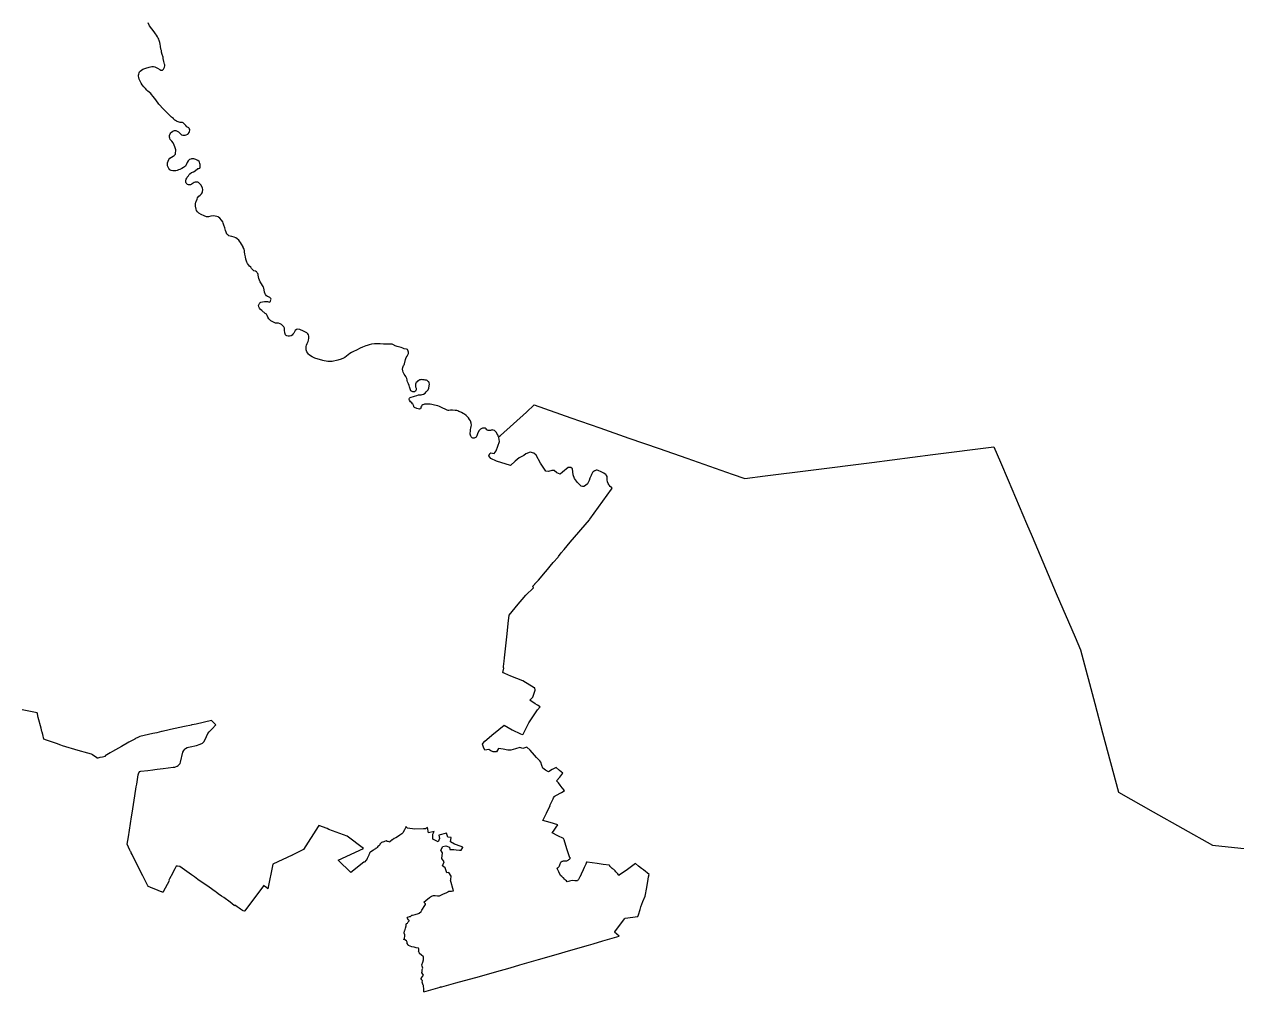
# Model space of a CAD drawing. Extents: x 293476 to 779698, y 145469 to 460400.
# Drawn here: x 631904 to 651624, y 375283 to 391017 of the extents above; entities that cross this region are included whole.
import ezdxf

# ---------------------------------------------------------------- set-up
doc = ezdxf.new("R2010")
doc.units = 0
doc.layers.add('Level 25', color=7, linetype='Continuous')
doc.layers.add('Level 31', color=7, linetype='Continuous')

msp = doc.modelspace()

# ---------------------------------------------------------------- linework, layer by layer
at = {"layer": 'Level 25'}
for points in [[(638401, 375283), (638404, 375284), (638668, 375356), (638672, 375366), (638676, 375364), (638686, 375363), (638697, 375364), (638926, 375428), (639308, 375531), (639551, 375599), (639808, 375674), (639962, 375720), (640267, 375808), (640555, 375890), (640792, 375958), (640796, 375961), (641080, 376040), (641157, 376064), (641316, 376111), (641578, 376187), (641505, 376250), (641510, 376256), (641664, 376469), (641673, 376481), (641680, 376481), (641883, 376504), (641895, 376536), (641922, 376623), (641934, 376666), (641967, 376753), (642000, 376840), (642027, 376978), (642053, 377116), (642059, 377153), (642066, 377191), (642036, 377216), (642007, 377241), (641975, 377265), (641943, 377288), (641894, 377327), (641845, 377366), (641714, 377273), (641582, 377179), (641579, 377177), (641577, 377176), (641574, 377181), (641570, 377186), (641557, 377201), (641543, 377216), (641528, 377232), (641512, 377249), (641502, 377259), (641491, 377269), (641482, 377278), (641474, 377286), (641471, 377288), (641468, 377290), (641456, 377300), (641443, 377310), (641438, 377314), (641433, 377318), (641431, 377320), (641430, 377322), (641428, 377330), (641425, 377338), (641423, 377339), (641421, 377339), (641322, 377353), (641222, 377368), (641140, 377380), (641057, 377392), (641050, 377392), (641038, 377360), (641013, 377302), (640995, 377267), (640966, 377208), (640965, 377206), (640964, 377204), (640964, 377198), (640964, 377192), (640940, 377151), (640917, 377110), (640909, 377097), (640901, 377085), (640858, 377089), (640814, 377093), (640774, 377083), (640733, 377073), (640721, 377086), (640708, 377099), (640691, 377116), (640673, 377133), (640669, 377137), (640664, 377142), (640663, 377141), (640662, 377141), (640645, 377157), (640628, 377174), (640600, 377232), (640573, 377290), (640572, 377293), (640571, 377295), (640576, 377298), (640582, 377300), (640588, 377305), (640595, 377309), (640599, 377315), (640603, 377321), (640608, 377333), (640613, 377346), (640619, 377361), (640625, 377376), (640626, 377378), (640627, 377380), (640633, 377387), (640639, 377394), (640646, 377399), (640654, 377404), (640664, 377407), (640674, 377410), (640686, 377410), (640697, 377410), (640707, 377411), (640718, 377411), (640720, 377411), (640723, 377412), (640731, 377414), (640739, 377416), (640751, 377424), (640763, 377431), (640770, 377439), (640777, 377447), (640782, 377454), (640787, 377461), (640782, 377462), (640776, 377463), (640730, 377608), (640683, 377752), (640677, 377773), (640584, 377821), (640491, 377868), (640513, 377897), (640534, 377926), (640557, 377962), (640580, 377998), (640458, 378033), (640337, 378068), (640396, 378189), (640456, 378310), (640454, 378311), (640453, 378311), (640480, 378366), (640506, 378421), (640514, 378437), (640522, 378454), (640524, 378455), (640526, 378457), (640525, 378457), (640525, 378458), (640572, 378484), (640618, 378510), (640631, 378518), (640644, 378525), (640667, 378541), (640690, 378557), (640655, 378600), (640619, 378643), (640591, 378678), (640562, 378713), (640614, 378774), (640666, 378835), (640610, 378883), (640555, 378931), (640492, 378895), (640429, 378859), (640384, 378888), (640339, 378917), (640323, 378965), (640308, 379014), (640287, 379036), (640266, 379058), (640234, 379093), (640202, 379128), (640130, 379212), (640078, 379263), (640012, 379237), (639966, 379257), (639964, 379257), (639892, 379234), (639820, 379212), (639794, 379213), (639768, 379213), (639694, 379226), (639619, 379238), (639601, 379213), (639583, 379187), (639556, 379185), (639528, 379183), (639494, 379203), (639460, 379224), (639428, 379217), (639396, 379210), (639376, 379259), (639356, 379309), (639358, 379315), (639361, 379321), (639397, 379356), (639505, 379449), (639509, 379454), (639620, 379550), (639709, 379618), (639840, 379541), (639973, 379479), (640002, 379466), (640020, 379473), (640101, 379636), (640112, 379657), (640251, 379866), (640293, 379915), (640254, 379941), (640215, 379967), (640128, 380024), (640177, 380073), (640213, 380190), (640206, 380224), (640199, 380228), (640011, 380342), (639817, 380413), (639720, 380460), (639698, 380470), (639694, 380472), (639690, 380474), (639702, 380545), (639696, 380552), (639699, 380571), (639708, 380657), (639714, 380715), (639758, 381106), (639775, 381274), (639789, 381409), (639890, 381527), (639910, 381552), (640062, 381732), (640184, 381850), (640176, 381879), (640187, 381889), (640197, 381900), (640206, 381911), (640209, 381916), (640229, 381939), (640267, 381977), (640384, 382112), (640386, 382115), (640509, 382265), (640585, 382352), (640594, 382362), (640639, 382420), (640683, 382476), (640785, 382594), (641095, 382958), (641102, 382968), (641455, 383457), (641466, 383475), (641456, 383484), (641436, 383498), (641418, 383521), (641417, 383521), (641413, 383530), (641403, 383546), (641391, 383577), (641385, 383608), (641386, 383660), (641374, 383680), (641371, 383685), (641367, 383691), (641332, 383716), (641278, 383744), (641248, 383756), (641238, 383761), (641222, 383765), (641206, 383764), (641186, 383757), (641178, 383754), (641176, 383752), (641174, 383751), (641159, 383739), (641151, 383731), (641147, 383726), (641141, 383716), (641135, 383705), (641129, 383695), (641123, 383678), (641104, 383633), (641099, 383619), (641098, 383618), (641096, 383615), (641090, 383599), (641085, 383585), (641064, 383544), (641034, 383514), (641005, 383497), (640986, 383497), (640964, 383505), (640930, 383538), (640903, 383567), (640851, 383632), (640832, 383692), (640822, 383787), (640791, 383809), (640751, 383810), (640656, 383732), (640618, 383700), (640564, 383723), (640522, 383758), (640486, 383761), (640428, 383744), (640387, 383747), (640302, 383878), (640228, 384008), (640190, 384044), (640130, 384058), (640061, 384032), (640030, 384002), (639955, 383968), (639890, 383909), (639815, 383840), (639586, 383910), (639493, 383955), (639461, 383999), (639474, 384039), (639492, 384046), (639548, 384034), (639581, 384079), (639636, 384231), (639624, 384297), (639622, 384303), (639619, 384308)], [(638401, 375283), (638401, 375311), (638401, 375340), (638400, 375363), (638400, 375385), (638392, 375391), (638386, 375405), (638378, 375437), (638381, 375461), (638376, 375468), (638372, 375478), (638361, 375491), (638359, 375502), (638364, 375510), (638382, 375533), (638397, 375554), (638394, 375565), (638372, 375593), (638372, 375600), (638376, 375600), (638374, 375608), (638376, 375618), (638377, 375643), (638385, 375665), (638378, 375700), (638373, 375718), (638385, 375764), (638395, 375800), (638400, 375812), (638399, 375834), (638396, 375854), (638391, 375856), (638366, 375877), (638330, 375906), (638330, 375913), (638321, 375932), (638316, 375939), (638320, 375951), (638320, 375983), (638314, 375991), (638309, 375991), (638278, 375998), (638247, 376006), (638208, 376016), (638154, 376036), (638150, 376039), (638148, 376046), (638130, 376070), (638132, 376087), (638121, 376110), (638094, 376125), (638078, 376135), (638077, 376140), (638088, 376150), (638096, 376195), (638096, 376206), (638084, 376238), (638086, 376274), (638092, 376274), (638098, 376297), (638106, 376318), (638116, 376356), (638118, 376379), (638122, 376394), (638136, 376400), (638150, 376419), (638166, 376435), (638163, 376441), (638154, 376450), (638138, 376475), (638132, 376480), (638144, 376494), (638172, 376504), (638184, 376509), (638204, 376524), (638209, 376526), (638219, 376527), (638260, 376537), (638315, 376553), (638327, 376559), (638360, 376586), (638372, 376607), (638418, 376685), (638428, 376703), (638429, 376711), (638422, 376719), (638409, 376734), (638404, 376739), (638434, 376768), (638493, 376815), (638525, 376835), (638543, 376842), (638562, 376846), (638585, 376847), (638625, 376841), (638656, 376845), (638713, 376871), (638776, 376899), (638801, 376906), (638798, 376914), (638802, 376915), (638810, 376917), (638851, 376921), (638887, 376924), (638838, 377097), (638844, 377110), (638849, 377161), (638811, 377222), (638776, 377218), (638752, 377298), (638708, 377333), (638734, 377394), (638697, 377452), (638704, 377541), (638679, 377584), (638711, 377646), (638763, 377654), (638821, 377634), (638828, 377594), (638889, 377597), (638890, 377596), (638928, 377592), (638981, 377587), (639009, 377585), (639035, 377629), (639036, 377632), (638933, 377670), (638899, 377681), (638839, 377720), (638847, 377794), (638791, 377799), (638769, 377860), (638646, 377828), (638656, 377774), (638637, 377722), (638550, 377767), (638550, 377844), (638569, 377889), (638478, 377868), (638460, 377952), (638428, 377930), (638395, 377933), (638256, 377926), (638137, 377945), (638117, 377967), (638114, 377970), (638092, 377928), (638087, 377917), (638061, 377866), (638058, 377862), (638055, 377860), (638049, 377853), (638045, 377851), (638015, 377830), (637973, 377804), (637947, 377787), (637923, 377773), (637895, 377754), (637883, 377752), (637876, 377743), (637856, 377724), (637852, 377716), (637848, 377716), (637839, 377719), (637822, 377725), (637809, 377728), (637796, 377736), (637790, 377736), (637765, 377728), (637753, 377721), (637737, 377715), (637729, 377715), (637715, 377710), (637688, 377682), (637688, 377672), (637673, 377657), (637657, 377644), (637646, 377631), (637632, 377620), (637623, 377612), (637617, 377610), (637615, 377608), (637597, 377598), (637585, 377587), (637542, 377561), (637534, 377559), (637527, 377547), (637521, 377533), (637515, 377523), (637509, 377510), (637506, 377503), (637497, 377484), (637488, 377461), (637482, 377450), (637470, 377424), (637459, 377415), (637442, 377395), (637435, 377388), (637429, 377393), (637215, 377221), (637010, 377423), (637421, 377611), (637155, 377812), (636860, 377924), (636833, 377940), (636698, 377985), (636686, 377968), (636447, 377598), (636273, 377509), (636268, 377506), (636260, 377502), (635945, 377356), (635865, 376959), (635848, 376975), (635810, 377002), (635797, 377012), (635793, 377007), (635494, 376597), (635489, 376591), (635466, 376598), (635464, 376599), (635452, 376605), (635422, 376626), (635399, 376642), (635366, 376665), (635331, 376691), (635326, 376682), (635278, 376719), (635229, 376755), (635170, 376797), (635148, 376813), (635113, 376837), (635060, 376875), (635023, 376902), (635009, 376911), (634972, 376938), (634888, 376998), (634813, 377051), (634730, 377111), (634672, 377151), (634627, 377184), (634588, 377212), (634547, 377241), (634510, 377267), (634437, 377320), (634434, 377322), (634431, 377322), (634398, 377325), (634385, 377326), (634377, 377323), (634356, 377283), (634334, 377242), (634316, 377208), (634268, 377119), (634257, 377096), (634259, 377089), (634165, 376909), (634161, 376902), (634151, 376904), (634141, 376907), (634134, 376910), (634121, 376915), (634043, 376945), (633976, 376972), (633958, 376979), (633951, 376982), (633922, 376992), (633917, 376998), (633912, 377008), (633831, 377167), (633768, 377294), (633766, 377298), (633699, 377434), (633657, 377515), (633645, 377543), (633641, 377552), (633635, 377565), (633622, 377588), (633600, 377633), (633581, 377672), (633580, 377677), (633580, 377684), (633599, 377800), (633647, 378128), (633661, 378186), (633704, 378470), (633726, 378613), (633735, 378661), (633759, 378811), (633767, 378842), (633782, 378864), (633803, 378872), (633913, 378883), (633995, 378893), (634026, 378897), (634064, 378901), (634163, 378913), (634326, 378933), (634356, 378937), (634363, 378938), (634394, 378952), (634405, 378962), (634418, 378974), (634438, 378995), (634447, 379017), (634486, 379181), (634499, 379206), (634516, 379226), (634529, 379239), (634556, 379253), (634576, 379262), (634601, 379265), (634706, 379287), (634765, 379310), (634803, 379325), (634823, 379346), (634847, 379385), (634867, 379436), (634890, 379484), (634911, 379510), (634960, 379560), (635019, 379624), (634947, 379693), (634701, 379637), (634633, 379626), (634627, 379626), (634622, 379621), (634511, 379598), (634281, 379548), (634261, 379543), (634146, 379518), (634139, 379515), (634059, 379495), (633997, 379481), (633923, 379464), (633783, 379432), (633765, 379424), (633703, 379394), (633701, 379390), (633603, 379340), (633484, 379271), (633340, 379191), (633303, 379170), (633221, 379122), (633223, 379111), (633176, 379100), (633134, 379090), (633102, 379084), (633094, 379083), (633089, 379083), (633084, 379085), (633016, 379138), (633009, 379143), (632997, 379147), (632937, 379164), (632783, 379207), (632525, 379281), (632497, 379293), (632428, 379321), (632348, 379347), (632268, 379374), (632224, 379388), (632205, 379466), (632194, 379505), (632192, 379515), (632178, 379567), (632132, 379745), (632118, 379800), (632117, 379818), (631868, 379869)]]:
    msp.add_lwpolyline(points, dxfattribs=at)
at = {"layer": 'Level 31'}
for points in [[(639619, 384308), (639605, 384338), (639592, 384362), (639583, 384378), (639567, 384396), (639550, 384409), (639531, 384418), (639518, 384420), (639507, 384418), (639499, 384414), (639488, 384410), (639473, 384409), (639450, 384412), (639429, 384423), (639417, 384438), (639404, 384448), (639379, 384450), (639356, 384446), (639335, 384440), (639323, 384430), (639305, 384411), (639282, 384372), (639266, 384326), (639259, 384311), (639252, 384301), (639244, 384294), (639235, 384289), (639223, 384286), (639211, 384285), (639200, 384286), (639189, 384290), (639181, 384295), (639173, 384305), (639166, 384316), (639164, 384336), (639154, 384351), (639162, 384415), (639162, 384426), (639165, 384447), (639174, 384478), (639178, 384499), (639175, 384530), (639164, 384565), (639147, 384592), (639128, 384616), (639093, 384657), (639067, 384676), (639044, 384689), (639013, 384702), (638977, 384719), (638973, 384721), (638955, 384732), (638941, 384736), (638910, 384738), (638870, 384741), (638835, 384739), (638811, 384736), (638800, 384736), (638785, 384740), (638762, 384752), (638702, 384778), (638678, 384791), (638656, 384803), (638628, 384812), (638577, 384825), (638532, 384833), (638507, 384841), (638437, 384840), (638412, 384837), (638401, 384835), (638386, 384827), (638372, 384817), (638363, 384804), (638355, 384792), (638353, 384779), (638353, 384772), (638347, 384764), (638340, 384761), (638330, 384759), (638287, 384768), (638251, 384782), (638242, 384793), (638238, 384806), (638237, 384815), (638228, 384836), (638221, 384846), (638208, 384858), (638186, 384877), (638168, 384902), (638166, 384914), (638166, 384926), (638172, 384937), (638182, 384945), (638250, 384969), (638289, 384982), (638314, 384988), (638336, 384988), (638358, 384989), (638376, 384996), (638395, 385004), (638422, 385018), (638443, 385037), (638457, 385053), (638471, 385072), (638482, 385097), (638492, 385135), (638493, 385165), (638490, 385185), (638483, 385200), (638475, 385209), (638456, 385222), (638445, 385228), (638426, 385231), (638406, 385236), (638389, 385237), (638373, 385238), (638354, 385235), (638340, 385232), (638323, 385225), (638308, 385216), (638292, 385204), (638280, 385193), (638272, 385178), (638267, 385162), (638267, 385143), (638269, 385122), (638276, 385099), (638279, 385074), (638274, 385061), (638266, 385050), (638252, 385040), (638240, 385037), (638223, 385039), (638205, 385048), (638194, 385058), (638185, 385072), (638171, 385120), (638163, 385142), (638152, 385167), (638139, 385201), (638134, 385223), (638131, 385235), (638127, 385254), (638116, 385278), (638111, 385289), (638099, 385307), (638083, 385329), (638066, 385360), (638059, 385381), (638056, 385407), (638059, 385433), (638066, 385453), (638074, 385469), (638082, 385476), (638087, 385492), (638103, 385564), (638118, 385599), (638131, 385618), (638140, 385629), (638145, 385643), (638152, 385662), (638154, 385685), (638150, 385703), (638143, 385718), (638136, 385726), (638123, 385733), (638085, 385741), (638059, 385749), (638035, 385762), (637968, 385774), (637938, 385786), (637926, 385794), (637918, 385799), (637887, 385812), (637870, 385816), (637854, 385817), (637789, 385814), (637749, 385816), (637691, 385821), (637668, 385822), (637601, 385818), (637550, 385812), (637515, 385803), (637479, 385791), (637457, 385787), (637406, 385767), (637368, 385748), (637309, 385719), (637257, 385695), (637229, 385680), (637200, 385661), (637119, 385600), (637098, 385588), (637061, 385571), (637003, 385552), (636910, 385535), (636874, 385531), (636842, 385534), (636815, 385536), (636781, 385546), (636760, 385549), (636706, 385565), (636648, 385584), (636630, 385589), (636588, 385608), (636558, 385625), (636539, 385641), (636529, 385650), (636516, 385667), (636502, 385690), (636494, 385705), (636490, 385722), (636488, 385755), (636491, 385776), (636496, 385798), (636506, 385823), (636516, 385847), (636521, 385858), (636521, 385858), (636526, 385881), (636526, 385881), (636531, 385913), (636531, 385913), (636533, 385943), (636533, 385943), (636527, 385966), (636527, 385966), (636518, 385983), (636518, 385983), (636501, 386001), (636501, 386001), (636448, 386028), (636388, 386055), (636355, 386058), (636355, 386058), (636332, 386052), (636332, 386052), (636312, 386034), (636288, 385996), (636273, 385975), (636259, 385962), (636243, 385952), (636216, 385943), (636196, 385943), (636177, 385948), (636162, 385954), (636152, 385966), (636141, 385999), (636136, 386044), (636136, 386061), (636138, 386072), (636134, 386084), (636128, 386094), (636106, 386120), (636088, 386134), (636069, 386145), (636042, 386154), (636021, 386156), (635991, 386155), (635949, 386175), (635917, 386194), (635903, 386205), (635881, 386229), (635864, 386253), (635856, 386278), (635844, 386300), (635822, 386315), (635768, 386363), (635749, 386376), (635732, 386399), (635720, 386423), (635716, 386444), (635725, 386465), (635732, 386477), (635737, 386483), (635743, 386491), (635751, 386497), (635779, 386505), (635812, 386510), (635834, 386511), (635861, 386508), (635878, 386502), (635891, 386500), (635899, 386502), (635907, 386506), (635911, 386512), (635915, 386533), (635918, 386546), (635914, 386559), (635900, 386571), (635868, 386587), (635859, 386592), (635845, 386601), (635828, 386621), (635821, 386634), (635812, 386659), (635806, 386697), (635799, 386726), (635795, 386738), (635788, 386751), (635751, 386811), (635740, 386830), (635731, 386853), (635720, 386883), (635714, 386909), (635706, 386936), (635706, 386950), (635701, 386962), (635693, 386977), (635686, 386986), (635680, 386991), (635664, 386999), (635638, 387009), (635621, 387026), (635601, 387046), (635590, 387064), (635569, 387084), (635534, 387124), (635522, 387149), (635508, 387196), (635500, 387233), (635494, 387276), (635489, 387317), (635489, 387339), (635480, 387361), (635467, 387388), (635462, 387400), (635440, 387442), (635422, 387470), (635407, 387490), (635392, 387507), (635368, 387528), (635347, 387542), (635316, 387554), (635280, 387565), (635251, 387571), (635234, 387577), (635213, 387590), (635200, 387604), (635186, 387637), (635177, 387662), (635164, 387704), (635151, 387747), (635142, 387784), (635132, 387803), (635111, 387831), (635085, 387861), (635066, 387878), (635057, 387884), (635036, 387890), (634982, 387903), (634937, 387896), (634903, 387887), (634889, 387884), (634869, 387887), (634828, 387900), (634782, 387921), (634742, 387947), (634720, 387967), (634704, 387989), (634698, 388012), (634690, 388059), (634691, 388095), (634693, 388123), (634700, 388137), (634714, 388172), (634724, 388193), (634744, 388221), (634764, 388240), (634785, 388257), (634798, 388274), (634804, 388293), (634806, 388299), (634808, 388326), (634802, 388356), (634774, 388404), (634756, 388428), (634738, 388443), (634727, 388449), (634702, 388450), (634686, 388449), (634670, 388444), (634637, 388424), (634626, 388416), (634619, 388413), (634606, 388407), (634594, 388404), (634578, 388405), (634560, 388411), (634546, 388421), (634537, 388433), (634532, 388449), (634530, 388460), (634532, 388480), (634537, 388497), (634546, 388516), (634555, 388529), (634575, 388552), (634588, 388572), (634597, 388582), (634623, 388604), (634640, 388609), (634655, 388615), (634685, 388636), (634729, 388669), (634741, 388673), (634756, 388675), (634761, 388679), (634764, 388685), (634767, 388703), (634767, 388722), (634766, 388736), (634761, 388754), (634754, 388773), (634747, 388784), (634729, 388799), (634694, 388817), (634662, 388830), (634640, 388830), (634627, 388828), (634614, 388825), (634594, 388816), (634569, 388797), (634552, 388769), (634535, 388732), (634525, 388710), (634511, 388697), (634495, 388687), (634468, 388672), (634437, 388657), (634415, 388648), (634391, 388641), (634367, 388634), (634335, 388632), (634320, 388633), (634292, 388640), (634274, 388652), (634258, 388671), (634243, 388694), (634236, 388713), (634234, 388733), (634236, 388763), (634244, 388788), (634258, 388818), (634274, 388837), (634301, 388858), (634326, 388870), (634343, 388881), (634355, 388892), (634362, 388902), (634365, 388911), (634362, 388921), (634363, 388933), (634369, 388953), (634370, 388957), (634367, 388973), (634356, 389021), (634343, 389052), (634324, 389087), (634306, 389115), (634279, 389145), (634273, 389163), (634268, 389181), (634267, 389210), (634276, 389234), (634291, 389254), (634299, 389262), (634299, 389262), (634319, 389280), (634319, 389280), (634332, 389286), (634349, 389291), (634370, 389290), (634393, 389281), (634415, 389265), (634436, 389244), (634449, 389230), (634462, 389220), (634481, 389211), (634507, 389211), (634507, 389211), (634524, 389214), (634524, 389214), (634539, 389219), (634539, 389219), (634566, 389229), (634566, 389229), (634571, 389233), (634585, 389255), (634594, 389274), (634599, 389294), (634597, 389305), (634589, 389320), (634580, 389330), (634550, 389351), (634530, 389372), (634511, 389390), (634501, 389403), (634487, 389413), (634479, 389417), (634479, 389417), (634471, 389418), (634471, 389418), (634456, 389418), (634456, 389418), (634441, 389420), (634423, 389423), (634408, 389429), (634393, 389434), (634379, 389440), (634363, 389451), (634351, 389460), (634333, 389480), (634329, 389489), (634318, 389494), (634301, 389507), (634232, 389570), (634168, 389637), (634093, 389717), (634044, 389788), (634001, 389841), (633976, 389874), (633961, 389890), (633914, 389930), (633899, 389945), (633874, 389973), (633861, 389986), (633848, 390001), (633823, 390034), (633806, 390061), (633793, 390080), (633783, 390102), (633774, 390124), (633768, 390153), (633764, 390174), (633763, 390191), (633766, 390208), (633771, 390226), (633779, 390241), (633789, 390253), (633812, 390272), (633834, 390285), (633847, 390293), (633864, 390298), (633880, 390303), (633937, 390318), (633981, 390329), (634005, 390328), (634028, 390322), (634049, 390314), (634072, 390302), (634110, 390280), (634123, 390272), (634135, 390269), (634145, 390269), (634155, 390273), (634164, 390281), (634170, 390288), (634176, 390298), (634182, 390309), (634185, 390320), (634189, 390342), (634189, 390356), (634185, 390368), (634180, 390389), (634177, 390413), (634166, 390460), (634161, 390484), (634150, 390523), (634138, 390564), (634134, 390589), (634128, 390610), (634118, 390659), (634115, 390693), (634109, 390720), (634097, 390755), (634092, 390773), (634083, 390793), (634070, 390815), (634056, 390838), (634040, 390863), (634015, 390895), (633980, 390940), (633943, 390991), (633918, 391040)], [(639619, 384308), (639648, 384327), (640071, 384711), (640198, 384826), (640793, 384618), (641267, 384453), (641738, 384288), (642229, 384117), (642682, 383958), (643419, 383701), (643626, 383629), (643955, 383671), (644698, 383765), (645690, 383892), (646682, 384018), (647673, 384144), (647781, 383893), (647904, 383604), (648205, 382899), (648205, 382898), (648296, 382684), (648689, 381761), (648994, 381047), (649080, 380843), (649314, 379970), (649440, 379496), (649699, 378530), (650266, 378210), (651232, 377666)], [(651232, 377666), (651998, 377588)]]:
    msp.add_lwpolyline(points, dxfattribs=at)

doc.saveas('drawing.dxf')
